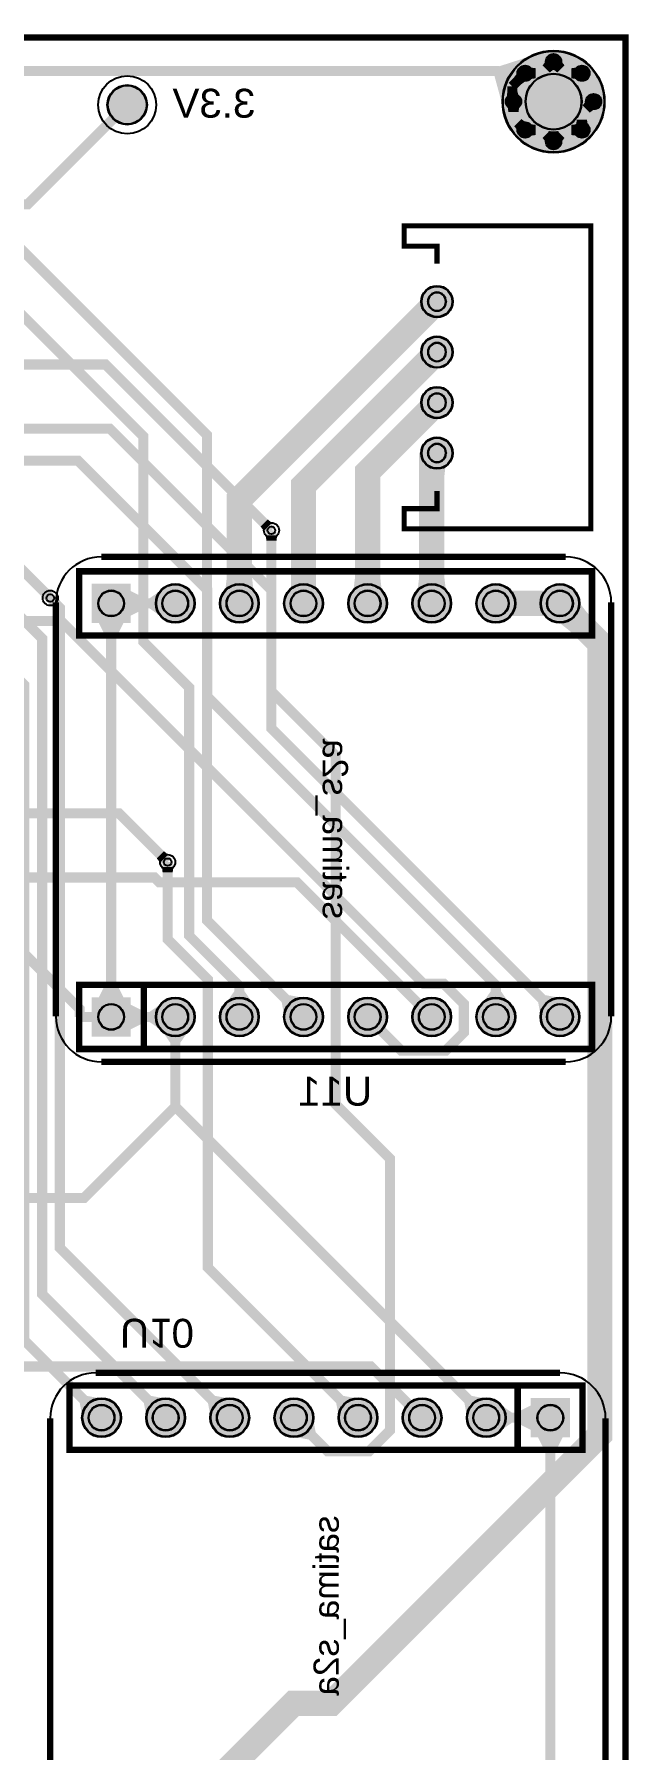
# Model space of a CAD drawing. Header units: millimetres. Extents: x -10 to 60, y -218 to 1.
# Drawn here: x 36.6 to 60.1, y -67.8 to 0.1 of the extents above; entities that cross this region are included whole.
import ezdxf

# ---------------------------------------------------------------- set-up
doc = ezdxf.new("R2010")
doc.units = ezdxf.units.MM
for name, color, linetype, true_color in [('BoardOutLine', 7, 'Continuous', 0xff00ff), ('BottomLayer', 7, 'Continuous', 0x0000ff), ('BottomPasteMaskLayer', 7, 'Continuous', 0x800000), ('BottomSilkLayer', 7, 'Continuous', 0x66cc33), ('BottomSolderMaskLayer', 7, 'Continuous', 0xaa00ff), ('Hole', 7, 'Continuous', 0x222222), ('Multi-Layer', 7, 'Continuous', 0xc0c0c0), ('TopLayer', 7, 'Continuous', 0xff0000), ('TopSilkLayer', 7, 'Continuous', 0xffcc00), ('TopSolderMaskLayer', 7, 'Continuous', 0x800080)]:
    doc.layers.add(name, color=color, linetype=linetype, true_color=true_color)
doc.styles.get("Standard").update_dxf_attribs({"font": 'arial.ttf'})

msp = doc.modelspace()

# ---------------------------------------------------------------- hatches: boundary and pattern name
at = {"layer": 'BottomLayer'}
for points in [[(56.702, -0.591), (55.272, -3.228), (54.805, -1.506), (55.003, -1.139)], [(56.229, -1.646), (56.229, -1.188), (56.442, -1.217), (56.442, -1.617)], [(57.169, -1.256), (56.846, -0.933), (56.715, -1.104), (56.998, -1.387)], [(57.454, -0.933), (57.131, -1.256), (57.302, -1.387), (57.585, -1.104)], [(58.071, -1.646), (58.071, -1.188), (57.858, -1.217), (57.858, -1.617)], [(39.497, -2.667, 1), (41.021, -2.667, 1)], [(56.046, -1.721), (55.723, -1.398), (55.592, -1.569), (55.875, -1.852)], [(55.765, -2.313), (55.311, -2.367), (55.313, -2.151), (55.713, -2.104)], [(56.229, -3.892), (56.229, -3.434), (56.442, -3.463), (56.442, -3.863)], [(57.169, -3.824), (56.846, -4.147), (56.715, -3.976), (56.998, -3.693)], [(57.454, -4.147), (57.131, -3.824), (57.302, -3.693), (57.585, -3.976)], [(58.071, -3.892), (58.071, -3.434), (57.858, -3.463), (57.858, -3.863)], [(51.928, -12.424), (52.569, -13.065), (52.303, -13.397), (51.596, -12.69)], [(45.993, -19.224), (45.675, -19.542), (45.544, -19.376), (45.827, -19.093)], [(40.374, -22.915), (40.374, -21.916), (40.974, -22.216), (40.974, -22.615)], [(41.668, -22.978), (41.668, -21.853), (41.143, -22.216), (41.143, -22.615)], [(57.357, -23.164), (58.153, -22.369), (58.48, -22.784), (57.772, -23.491)], [(41.881, -32.367), (41.563, -32.685), (41.432, -32.519), (41.715, -32.236)], [(55.426, -38.302), (54.302, -38.302), (54.664, -37.777), (55.064, -37.777)], [(56.655, -38.845), (57.451, -38.05), (56.823, -37.935), (56.541, -38.218)], [(40.374, -39.298), (40.374, -38.299), (40.974, -38.599), (40.974, -38.998)], [(41.668, -39.361), (41.668, -38.236), (41.143, -38.599), (41.143, -38.998)], [(42.726, -39.295), (41.602, -39.295), (41.964, -39.82), (42.364, -39.82)], [(53.734, -54.72), (54.53, -53.925), (53.902, -53.81), (53.62, -54.093)], [(54.979, -55.236), (54.979, -54.111), (55.504, -54.474), (55.504, -54.873)], [(56.273, -54.174), (56.273, -55.173), (55.673, -54.873), (55.673, -54.474)]]:
    msp.add_hatch(color=256, dxfattribs=at).paths.add_polyline_path(points)
at = {"layer": 'BottomPasteMaskLayer'}
msp.add_hatch(color=256, dxfattribs=at).paths.add_polyline_path([(39.497, -2.667, 1), (41.021, -2.667, 1)])
at = {"layer": 'BottomSolderMaskLayer'}
for points in [[(55.125, -2.54, 1), (59.175, -2.54, 1)], [(56.845, -0.952, 1), (57.455, -0.952, 1)], [(55.722, -1.417, 1), (56.332, -1.417, 1)], [(57.968, -1.417, 1), (58.578, -1.417, 1)], [(39.472, -2.667, 1), (41.046, -2.667, 1)], [(55.257, -2.54, 1), (55.867, -2.54, 1)], [(58.433, -2.54, 1), (59.043, -2.54, 1)], [(55.722, -3.663, 1), (56.332, -3.663, 1)], [(57.968, -3.663, 1), (58.578, -3.663, 1)], [(56.845, -4.128, 1), (57.455, -4.128, 1)], [(51.902, -10.462, 1), (53.16, -10.462, 1)], [(51.902, -12.462, 1), (53.16, -12.462, 1)], [(51.902, -14.462, 1), (53.16, -14.462, 1)], [(51.902, -16.462, 1), (53.16, -16.462, 1)], [(40.399, -23.191), (40.399, -21.64), (38.849, -21.64), (38.849, -23.191)], [(41.389, -22.416, 1), (42.939, -22.416, 1)], [(43.929, -22.416, 1), (45.479, -22.416, 1)], [(46.469, -22.416, 1), (48.019, -22.416, 1)], [(49.009, -22.416, 1), (50.559, -22.416, 1)], [(51.549, -22.416, 1), (53.099, -22.416, 1)], [(54.089, -22.416, 1), (55.639, -22.416, 1)], [(56.629, -22.416, 1), (58.179, -22.416, 1)], [(40.399, -39.574), (40.399, -38.023), (38.849, -38.023), (38.849, -39.574)], [(41.389, -38.799, 1), (42.939, -38.799, 1)], [(43.929, -38.799, 1), (45.479, -38.799, 1)], [(46.469, -38.799, 1), (48.019, -38.799, 1)], [(49.009, -38.799, 1), (50.559, -38.799, 1)], [(51.549, -38.799, 1), (53.099, -38.799, 1)], [(54.089, -38.799, 1), (55.639, -38.799, 1)], [(56.629, -38.799, 1), (58.179, -38.799, 1)], [(38.468, -54.674, 1), (40.018, -54.674, 1)], [(41.008, -54.674, 1), (42.558, -54.674, 1)], [(43.548, -54.674, 1), (45.098, -54.674, 1)], [(46.088, -54.674, 1), (47.638, -54.674, 1)], [(48.628, -54.674, 1), (50.178, -54.674, 1)], [(51.168, -54.674, 1), (52.718, -54.674, 1)], [(53.708, -54.674, 1), (55.258, -54.674, 1)], [(56.248, -53.898), (56.248, -55.449), (57.798, -55.449), (57.798, -53.898)]]:
    msp.add_hatch(color=256, dxfattribs=at).paths.add_polyline_path(points)
at = {"layer": 'Multi-Layer'}
for points in [[(55.15, -2.54, 1), (59.15, -2.54, 1)], [(56.845, -0.952, 1), (57.455, -0.952, 1)], [(55.722, -1.417, 1), (56.332, -1.417, 1)], [(57.968, -1.417, 1), (58.578, -1.417, 1)], [(55.257, -2.54, 1), (55.867, -2.54, 1)], [(58.433, -2.54, 1), (59.043, -2.54, 1)], [(55.722, -3.663, 1), (56.332, -3.663, 1)], [(57.968, -3.663, 1), (58.578, -3.663, 1)], [(56.845, -4.128, 1), (57.455, -4.128, 1)], [(51.927, -10.462, 1), (53.135, -10.462, 1)], [(51.927, -12.462, 1), (53.135, -12.462, 1)], [(51.927, -14.462, 1), (53.135, -14.462, 1)], [(51.927, -16.462, 1), (53.135, -16.462, 1)], [(40.374, -23.165), (40.374, -21.665), (38.874, -21.665), (38.874, -23.165)], [(41.414, -22.416, 1), (42.914, -22.416, 1)], [(43.954, -22.416, 1), (45.454, -22.416, 1)], [(46.494, -22.416, 1), (47.994, -22.416, 1)], [(49.034, -22.416, 1), (50.534, -22.416, 1)], [(51.574, -22.416, 1), (53.074, -22.416, 1)], [(54.114, -22.416, 1), (55.614, -22.416, 1)], [(56.654, -22.416, 1), (58.154, -22.416, 1)], [(40.374, -39.548), (40.374, -38.048), (38.874, -38.048), (38.874, -39.548)], [(41.414, -38.799, 1), (42.914, -38.799, 1)], [(43.954, -38.799, 1), (45.454, -38.799, 1)], [(46.494, -38.799, 1), (47.994, -38.799, 1)], [(49.034, -38.799, 1), (50.534, -38.799, 1)], [(51.574, -38.799, 1), (53.074, -38.799, 1)], [(54.114, -38.799, 1), (55.614, -38.799, 1)], [(56.654, -38.799, 1), (58.154, -38.799, 1)], [(38.493, -54.674, 1), (39.993, -54.674, 1)], [(41.033, -54.674, 1), (42.533, -54.674, 1)], [(43.573, -54.674, 1), (45.073, -54.674, 1)], [(46.113, -54.674, 1), (47.613, -54.674, 1)], [(48.653, -54.674, 1), (50.153, -54.674, 1)], [(51.193, -54.674, 1), (52.693, -54.674, 1)], [(53.733, -54.674, 1), (55.233, -54.674, 1)], [(56.273, -53.924), (56.273, -55.424), (57.773, -55.424), (57.773, -53.924)]]:
    msp.add_hatch(color=256, dxfattribs=at).paths.add_polyline_path(points)
at = {"layer": 'TopLayer'}
for points in [[(58.757, -2.844), (58.434, -2.521), (58.303, -2.692), (58.586, -2.975)], [(55.333, -2.742), (55.791, -2.742), (55.762, -2.955), (55.362, -2.955)], [(56.046, -3.359), (55.723, -3.682), (55.592, -3.511), (55.875, -3.228)], [(58.044, -3.461), (58.502, -3.461), (58.473, -3.248), (58.073, -3.248)], [(56.921, -3.926), (57.379, -3.926), (57.35, -3.713), (56.95, -3.713)], [(51.928, -10.424), (52.569, -11.065), (52.303, -11.397), (51.596, -10.69)], [(51.928, -14.424), (52.569, -15.065), (52.303, -15.397), (51.596, -14.69)], [(52.869, -16.963), (51.992, -16.735), (51.824, -17.128), (52.824, -17.388)], [(45.749, -19.722), (46.199, -19.722), (46.174, -19.932), (45.774, -19.932)], [(45.266, -21.919), (44.142, -21.919), (44.204, -21.394), (45.204, -21.394)], [(50.346, -21.919), (49.222, -21.919), (49.284, -21.394), (50.284, -21.394)], [(52.886, -21.919), (51.762, -21.919), (51.824, -21.394), (52.824, -21.394)], [(39.124, -23.165), (40.124, -23.165), (39.824, -23.765), (39.424, -23.765)], [(41.637, -32.865), (42.087, -32.865), (42.062, -33.075), (41.662, -33.075)], [(40.124, -38.048), (39.124, -38.048), (39.424, -37.448), (39.824, -37.448)], [(45.266, -38.302), (44.142, -38.302), (44.504, -37.777), (44.904, -37.777)], [(46.495, -38.845), (47.291, -38.05), (46.663, -37.935), (46.381, -38.218)], [(38.494, -54.72), (39.29, -53.925), (38.662, -53.81), (38.38, -54.093)], [(41.034, -54.72), (41.83, -53.925), (41.202, -53.81), (40.92, -54.093)], [(43.574, -54.72), (44.37, -53.925), (43.742, -53.81), (43.46, -54.093)], [(48.654, -54.72), (49.45, -53.925), (48.822, -53.81), (48.54, -54.093)], [(46.816, -55.422), (47.612, -54.627), (47.726, -55.254), (47.444, -55.537)], [(56.523, -55.424), (57.523, -55.424), (57.223, -56.024), (56.823, -56.024)]]:
    msp.add_hatch(color=256, dxfattribs=at).paths.add_polyline_path(points)
at = {"layer": 'TopSolderMaskLayer'}
for points in [[(55.125, -2.54, 1), (59.175, -2.54, 1)], [(56.845, -0.952, 1), (57.455, -0.952, 1)], [(55.722, -1.417, 1), (56.332, -1.417, 1)], [(57.968, -1.417, 1), (58.578, -1.417, 1)], [(55.257, -2.54, 1), (55.867, -2.54, 1)], [(58.433, -2.54, 1), (59.043, -2.54, 1)], [(55.722, -3.663, 1), (56.332, -3.663, 1)], [(57.968, -3.663, 1), (58.578, -3.663, 1)], [(56.845, -4.128, 1), (57.455, -4.128, 1)], [(51.902, -10.462, 1), (53.16, -10.462, 1)], [(51.902, -12.462, 1), (53.16, -12.462, 1)], [(51.902, -14.462, 1), (53.16, -14.462, 1)], [(51.902, -16.462, 1), (53.16, -16.462, 1)], [(40.399, -23.191), (40.399, -21.64), (38.849, -21.64), (38.849, -23.191)], [(41.389, -22.416, 1), (42.939, -22.416, 1)], [(43.929, -22.416, 1), (45.479, -22.416, 1)], [(46.469, -22.416, 1), (48.019, -22.416, 1)], [(49.009, -22.416, 1), (50.559, -22.416, 1)], [(51.549, -22.416, 1), (53.099, -22.416, 1)], [(54.089, -22.416, 1), (55.639, -22.416, 1)], [(56.629, -22.416, 1), (58.179, -22.416, 1)], [(40.399, -39.574), (40.399, -38.023), (38.849, -38.023), (38.849, -39.574)], [(41.389, -38.799, 1), (42.939, -38.799, 1)], [(43.929, -38.799, 1), (45.479, -38.799, 1)], [(46.469, -38.799, 1), (48.019, -38.799, 1)], [(49.009, -38.799, 1), (50.559, -38.799, 1)], [(51.549, -38.799, 1), (53.099, -38.799, 1)], [(54.089, -38.799, 1), (55.639, -38.799, 1)], [(56.629, -38.799, 1), (58.179, -38.799, 1)], [(38.468, -54.674, 1), (40.018, -54.674, 1)], [(41.008, -54.674, 1), (42.558, -54.674, 1)], [(43.548, -54.674, 1), (45.098, -54.674, 1)], [(46.088, -54.674, 1), (47.638, -54.674, 1)], [(48.628, -54.674, 1), (50.178, -54.674, 1)], [(51.168, -54.674, 1), (52.718, -54.674, 1)], [(53.708, -54.674, 1), (55.258, -54.674, 1)], [(56.248, -53.898), (56.248, -55.449), (57.798, -55.449), (57.798, -53.898)]]:
    msp.add_hatch(color=256, dxfattribs=at).paths.add_polyline_path(points)

# ---------------------------------------------------------------- linework, layer by layer
at = {"layer": 'BoardOutLine', "const_width": 0.254}
msp.add_lwpolyline([(-10, 0), (60, 0), (60, -100), (-10, -100), (-10, 0)], close=True, dxfattribs=at)
at = {"layer": 'BottomLayer'}
for points, const_width in [([(34.925, -1.524), (35.127, -1.322), (54.904, -1.322), (55.513, -1.931)], 0.4), ([(55.513, -1.931), (56.027, -1.417)], 0.4), ([(56.027, -1.417), (56.685, -1.417), (57.15, -0.952)], 0.4), ([(58.273, -1.417), (57.615, -1.417), (57.15, -0.952)], 0.4), ([(55.513, -1.931), (55.513, -2.491), (55.562, -2.54)], 0.4), ([(40.259, -2.667), (36.322, -6.604), (34.925, -6.604)], 0.4), ([(56.027, -3.663), (56.685, -3.663), (57.15, -4.128)], 0.4), ([(58.273, -3.663), (57.615, -3.663), (57.15, -4.128)], 0.4), ([(19.685, -6.604), (26.035, -12.954), (39.405, -12.954), (45.974, -19.523)], 0.4), ([(19.685, -9.144), (31.109, -20.568), (35.573, -20.568), (37.211, -22.205)], 0.4), ([(19.685, -11.684), (31.115, -23.114), (37.632, -23.114), (52.005, -37.488), (52.8, -37.488), (53.594, -38.282), (53.594, -39.412), (52.867, -40.139), (51.125, -40.139), (49.784, -38.799)], 0.4), ([(47.244, -22.416), (47.244, -17.749), (52.531, -12.462)], 1), ([(34.925, -19.304), (33.533, -17.912), (33.533, -16.3), (34.339, -15.494), (39.571, -15.494), (45.974, -21.897), (45.974, -27.369), (57.404, -38.799)], 0.4), ([(34.925, -16.764), (38.311, -16.764), (43.434, -21.887), (43.434, -26.113), (54.864, -37.543), (54.864, -38.799)], 0.4), ([(41.862, -32.666), (39.93, -30.734), (31.115, -30.734), (19.685, -19.304)], 0.4), ([(39.624, -22.416), (42.164, -22.416)], 0.4), ([(57.404, -22.416), (58.983, -23.994), (58.983, -55.353), (48.344, -65.992), (46.848, -65.992), (41.783, -71.057)], 1), ([(54.864, -22.416), (57.404, -22.416)], 1), ([(19.685, -26.924), (26.229, -33.468), (29.061, -33.468), (29.255, -33.274), (41.336, -33.274), (41.53, -33.468), (46.993, -33.468), (52.324, -38.799)], 0.4), ([(9.856, -33.097), (12.573, -35.814), (35.702, -35.814), (38.374, -38.486), (38.374, -38.799)], 0.4), ([(39.624, -38.799), (38.374, -38.799)], 0.4), ([(39.624, -38.799), (42.164, -38.799)], 0.4), ([(42.164, -38.799), (42.164, -42.355)], 0.4), ([(42.164, -42.355), (38.544, -45.974), (29.23, -45.974), (29.061, -45.806), (21.123, -45.806), (19.685, -47.244)], 0.4), ([(42.164, -42.355), (54.483, -54.674)], 0.4), ([(28.729, -46.607), (34.767, -52.646), (49.915, -52.646), (51.943, -54.674)], 0.4), ([(57.023, -54.674), (54.483, -54.674)], 0.4)]:
    msp.add_lwpolyline(points, dxfattribs=dict(at, const_width=const_width))
msp.add_circle((40.259, -2.667), 0.762, dxfattribs=at)
at = {"layer": 'BottomPasteMaskLayer'}
msp.add_circle((40.259, -2.667), 0.762, dxfattribs=at)
at = {"layer": 'BottomSilkLayer', "const_width": 0.254}
for points in [[(58.674, -21.146), (58.674, -23.686), (38.354, -23.686), (38.354, -21.146), (58.674, -21.146)], [(58.674, -37.529), (58.674, -40.069), (38.354, -40.069), (38.354, -37.529), (58.674, -37.529)], [(37.973, -55.944), (37.973, -53.404), (58.293, -53.404), (58.293, -55.944), (37.973, -55.944)]]:
    msp.add_lwpolyline(points, close=True, dxfattribs=at)
for points in [[(57.636, -20.576), (39.236, -20.576)], [(37.436, -22.377), (37.436, -38.777)], [(59.436, -38.777), (59.436, -22.377)], [(40.918, -37.529), (40.918, -40.069)], [(39.236, -40.577), (57.636, -40.577)], [(57.411, -52.896), (39.011, -52.896)], [(55.729, -55.944), (55.729, -53.404)], [(37.211, -54.695), (37.211, -71.095)], [(59.211, -71.095), (59.211, -54.695)]]:
    msp.add_lwpolyline(points, dxfattribs=at)
at = {"layer": 'BottomSilkLayer'}
msp.add_circle((40.259, -2.667), 1.15, dxfattribs=at)
for centre, start, end in [((39.236, -22.376), 90, 180), ((57.636, -22.376), 360, 90), ((39.236, -38.777), 180, 270), ((57.636, -38.777), 270, 0), ((39.011, -54.695), 90, 180), ((57.411, -54.695), 360, 90)]:
    msp.add_arc(centre, 1.8, start, end, dxfattribs=at)
at = {"layer": 'BottomSolderMaskLayer'}
for points in [[(52.166, -10.465), (52.166, -10.459)], [(52.896, -10.465), (52.896, -10.459)], [(52.166, -12.465), (52.166, -12.459)], [(52.896, -12.465), (52.896, -12.459)], [(52.166, -14.465), (52.166, -14.459)], [(52.896, -14.465), (52.896, -14.459)], [(52.166, -16.465), (52.166, -16.459)], [(52.896, -16.465), (52.896, -16.459)]]:
    msp.add_lwpolyline(points, close=True, dxfattribs=at)
for centre, radius in [((57.15, -2.54), 2.025), ((57.15, -0.952), 0.305), ((56.027, -1.417), 0.305), ((56.027, -1.417), 0.153), ((57.15, -0.952), 0.153), ((58.273, -1.417), 0.305), ((58.273, -1.417), 0.153), ((40.259, -2.667), 0.787), ((57.15, -2.54), 1.114), ((55.562, -2.54), 0.305), ((55.562, -2.54), 0.153), ((58.738, -2.54), 0.305), ((58.738, -2.54), 0.153), ((56.027, -3.663), 0.305), ((58.273, -3.663), 0.305), ((56.027, -3.663), 0.153), ((57.15, -4.128), 0.305), ((57.15, -4.128), 0.153), ((58.273, -3.663), 0.153), ((52.531, -10.462), 0.629), ((52.531, -12.462), 0.629), ((52.531, -14.462), 0.629), ((52.531, -16.462), 0.629), ((42.164, -22.416), 0.775), ((44.704, -22.416), 0.775), ((47.244, -22.416), 0.775), ((49.784, -22.416), 0.775), ((52.324, -22.416), 0.775), ((54.864, -22.416), 0.775), ((57.404, -22.416), 0.775), ((39.624, -22.416), 0.517), ((42.164, -22.416), 0.517), ((44.704, -22.416), 0.517), ((47.244, -22.416), 0.517), ((49.784, -22.416), 0.517), ((52.324, -22.416), 0.517), ((54.864, -22.416), 0.517), ((57.404, -22.416), 0.517), ((42.164, -38.799), 0.775), ((44.704, -38.799), 0.775), ((47.244, -38.799), 0.775), ((49.784, -38.799), 0.775), ((52.324, -38.799), 0.775), ((54.864, -38.799), 0.775), ((57.404, -38.799), 0.775), ((39.624, -38.799), 0.517), ((42.164, -38.799), 0.517), ((44.704, -38.799), 0.517), ((47.244, -38.799), 0.517), ((49.784, -38.799), 0.517), ((52.324, -38.799), 0.517), ((54.864, -38.799), 0.517), ((57.404, -38.799), 0.517), ((39.243, -54.674), 0.775), ((39.243, -54.674), 0.517), ((41.783, -54.674), 0.775), ((41.783, -54.674), 0.517), ((44.323, -54.674), 0.775), ((44.323, -54.674), 0.517), ((46.863, -54.674), 0.775), ((46.863, -54.674), 0.517), ((49.403, -54.674), 0.775), ((49.403, -54.674), 0.517), ((51.943, -54.674), 0.775), ((51.943, -54.674), 0.517), ((54.483, -54.674), 0.775), ((54.483, -54.674), 0.517), ((57.023, -54.674), 0.517)]:
    msp.add_circle(centre, radius, dxfattribs=at)
for centre, start, end in [((52.531, -10.459), 360, 540), ((52.531, -10.465), 540, 360), ((52.531, -12.459), 360, 540), ((52.531, -12.465), 540, 360), ((52.531, -14.459), 360, 540), ((52.531, -14.465), 540, 360), ((52.531, -16.459), 360, 540), ((52.531, -16.465), 540, 360)]:
    msp.add_arc(centre, 0.365, start, end, dxfattribs=at)
at = {"layer": 'Hole'}
for centre in [(45.974, -19.523), (37.211, -22.205), (41.862, -32.666)]:
    msp.add_circle(centre, 0.15, dxfattribs=at)
at = {"layer": 'Multi-Layer'}
for points in [[(52.181, -10.465), (52.181, -10.459)], [(52.881, -10.465), (52.881, -10.459)], [(52.181, -12.465), (52.181, -12.459)], [(52.881, -12.465), (52.881, -12.459)], [(52.181, -14.465), (52.181, -14.459)], [(52.881, -14.465), (52.881, -14.459)], [(52.181, -16.465), (52.181, -16.459)], [(52.881, -16.465), (52.881, -16.459)]]:
    msp.add_lwpolyline(points, close=True, dxfattribs=at)
for centre, radius in [((57.15, -2.54), 2), ((57.15, -0.952), 0.305), ((56.027, -1.417), 0.305), ((56.027, -1.417), 0.153), ((57.15, -0.952), 0.153), ((58.273, -1.417), 0.305), ((58.273, -1.417), 0.153), ((57.15, -2.54), 1.1), ((55.562, -2.54), 0.305), ((55.562, -2.54), 0.153), ((58.738, -2.54), 0.305), ((58.738, -2.54), 0.153), ((56.027, -3.663), 0.305), ((58.273, -3.663), 0.305), ((56.027, -3.663), 0.153), ((57.15, -4.128), 0.305), ((57.15, -4.128), 0.153), ((58.273, -3.663), 0.153), ((52.531, -10.462), 0.604), ((52.531, -12.462), 0.604), ((52.531, -14.462), 0.604), ((52.531, -16.462), 0.604), ((45.974, -19.523), 0.3), ((42.164, -22.416), 0.75), ((44.704, -22.416), 0.75), ((47.244, -22.416), 0.75), ((49.784, -22.416), 0.75), ((52.324, -22.416), 0.75), ((54.864, -22.416), 0.75), ((57.404, -22.416), 0.75), ((37.211, -22.205), 0.3), ((39.624, -22.416), 0.5), ((42.164, -22.416), 0.5), ((44.704, -22.416), 0.5), ((47.244, -22.416), 0.5), ((49.784, -22.416), 0.5), ((52.324, -22.416), 0.5), ((54.864, -22.416), 0.5), ((57.404, -22.416), 0.5), ((41.862, -32.666), 0.3), ((42.164, -38.799), 0.75), ((44.704, -38.799), 0.75), ((47.244, -38.799), 0.75), ((49.784, -38.799), 0.75), ((52.324, -38.799), 0.75), ((54.864, -38.799), 0.75), ((57.404, -38.799), 0.75), ((39.624, -38.799), 0.5), ((42.164, -38.799), 0.5), ((44.704, -38.799), 0.5), ((47.244, -38.799), 0.5), ((49.784, -38.799), 0.5), ((52.324, -38.799), 0.5), ((54.864, -38.799), 0.5), ((57.404, -38.799), 0.5), ((39.243, -54.674), 0.75), ((39.243, -54.674), 0.5), ((41.783, -54.674), 0.75), ((41.783, -54.674), 0.5), ((44.323, -54.674), 0.75), ((44.323, -54.674), 0.5), ((46.863, -54.674), 0.75), ((46.863, -54.674), 0.5), ((49.403, -54.674), 0.75), ((49.403, -54.674), 0.5), ((51.943, -54.674), 0.75), ((51.943, -54.674), 0.5), ((54.483, -54.674), 0.75), ((54.483, -54.674), 0.5), ((57.023, -54.674), 0.5)]:
    msp.add_circle(centre, radius, dxfattribs=at)
for centre, start, end in [((52.531, -10.459), 360, 540), ((52.531, -10.465), 540, 360), ((52.531, -12.459), 360, 540), ((52.531, -12.465), 540, 360), ((52.531, -14.459), 360, 540), ((52.531, -14.465), 540, 360), ((52.531, -16.459), 360, 540), ((52.531, -16.465), 540, 360)]:
    msp.add_arc(centre, 0.35, start, end, dxfattribs=at)
at = {"layer": 'TopLayer'}
for points, const_width in [([(47.244, -38.799), (43.416, -34.971), (43.416, -15.744), (35.548, -7.876), (26.037, -7.876), (19.685, -1.524)], 0.4), ([(56.027, -3.663), (55.562, -3.198), (55.562, -2.54)], 0.4), ([(57.15, -4.128), (57.15, -2.54)], 0.4), ([(58.738, -2.54), (58.273, -3.005), (58.273, -3.663)], 0.4), ([(44.704, -38.799), (44.704, -37.57), (42.715, -35.581), (42.715, -25.745), (40.894, -23.924), (40.894, -15.79), (35.519, -10.415), (26.036, -10.415), (19.685, -4.064)], 0.4), ([(52.531, -10.462), (44.704, -18.289), (44.704, -22.416)], 1), ([(52.531, -14.462), (49.784, -17.209), (49.784, -22.416)], 1), ([(52.531, -16.462), (52.324, -16.669), (52.324, -22.416)], 1), ([(46.863, -54.674), (48.194, -56.004), (49.847, -56.004), (50.673, -55.178), (50.673, -44.42), (48.514, -42.261), (48.514, -28.443), (45.974, -25.903), (45.974, -19.523)], 0.4), ([(34.925, -21.844), (36.89, -23.809), (36.89, -49.78), (41.783, -54.674)], 0.4), ([(44.323, -54.674), (37.591, -47.942), (37.591, -22.586), (37.211, -22.205)], 0.4), ([(39.624, -38.799), (39.624, -22.416)], 0.4), ([(39.243, -54.674), (36.188, -51.619), (36.188, -25.647), (34.925, -24.384)], 0.4), ([(49.403, -54.674), (43.452, -48.723), (43.452, -37.31), (41.862, -35.72), (41.862, -32.666)], 0.4), ([(57.023, -54.674), (57.023, -71.057)], 0.4)]:
    msp.add_lwpolyline(points, dxfattribs=dict(at, const_width=const_width))
at = {"layer": 'TopSilkLayer', "const_width": 0.203}
msp.add_lwpolyline([(52.531, -8.962), (52.531, -8.262), (51.231, -8.262), (51.231, -7.462), (58.631, -7.462), (58.631, -19.462), (51.231, -19.462), (51.231, -18.662), (52.531, -18.662), (52.531, -17.962)], dxfattribs=at)
at = {"layer": 'TopSolderMaskLayer'}
for points in [[(52.166, -10.465), (52.166, -10.459)], [(52.896, -10.465), (52.896, -10.459)], [(52.166, -12.465), (52.166, -12.459)], [(52.896, -12.465), (52.896, -12.459)], [(52.166, -14.465), (52.166, -14.459)], [(52.896, -14.465), (52.896, -14.459)], [(52.166, -16.465), (52.166, -16.459)], [(52.896, -16.465), (52.896, -16.459)]]:
    msp.add_lwpolyline(points, close=True, dxfattribs=at)
for centre, radius in [((57.15, -2.54), 2.025), ((57.15, -0.952), 0.305), ((56.027, -1.417), 0.305), ((56.027, -1.417), 0.153), ((57.15, -0.952), 0.153), ((58.273, -1.417), 0.305), ((58.273, -1.417), 0.153), ((57.15, -2.54), 1.114), ((55.562, -2.54), 0.305), ((55.562, -2.54), 0.153), ((58.738, -2.54), 0.305), ((58.738, -2.54), 0.153), ((56.027, -3.663), 0.305), ((58.273, -3.663), 0.305), ((56.027, -3.663), 0.153), ((57.15, -4.128), 0.305), ((57.15, -4.128), 0.153), ((58.273, -3.663), 0.153), ((52.531, -10.462), 0.629), ((52.531, -12.462), 0.629), ((52.531, -14.462), 0.629), ((52.531, -16.462), 0.629), ((42.164, -22.416), 0.775), ((44.704, -22.416), 0.775), ((47.244, -22.416), 0.775), ((49.784, -22.416), 0.775), ((52.324, -22.416), 0.775), ((54.864, -22.416), 0.775), ((57.404, -22.416), 0.775), ((39.624, -22.416), 0.517), ((42.164, -22.416), 0.517), ((44.704, -22.416), 0.517), ((47.244, -22.416), 0.517), ((49.784, -22.416), 0.517), ((52.324, -22.416), 0.517), ((54.864, -22.416), 0.517), ((57.404, -22.416), 0.517), ((42.164, -38.799), 0.775), ((44.704, -38.799), 0.775), ((47.244, -38.799), 0.775), ((49.784, -38.799), 0.775), ((52.324, -38.799), 0.775), ((54.864, -38.799), 0.775), ((57.404, -38.799), 0.775), ((39.624, -38.799), 0.517), ((42.164, -38.799), 0.517), ((44.704, -38.799), 0.517), ((47.244, -38.799), 0.517), ((49.784, -38.799), 0.517), ((52.324, -38.799), 0.517), ((54.864, -38.799), 0.517), ((57.404, -38.799), 0.517), ((39.243, -54.674), 0.775), ((39.243, -54.674), 0.517), ((41.783, -54.674), 0.775), ((41.783, -54.674), 0.517), ((44.323, -54.674), 0.775), ((44.323, -54.674), 0.517), ((46.863, -54.674), 0.775), ((46.863, -54.674), 0.517), ((49.403, -54.674), 0.775), ((49.403, -54.674), 0.517), ((51.943, -54.674), 0.775), ((51.943, -54.674), 0.517), ((54.483, -54.674), 0.775), ((54.483, -54.674), 0.517), ((57.023, -54.674), 0.517)]:
    msp.add_circle(centre, radius, dxfattribs=at)
for centre, start, end in [((52.531, -10.459), 360, 540), ((52.531, -10.465), 540, 360), ((52.531, -12.459), 360, 540), ((52.531, -12.465), 540, 360), ((52.531, -14.459), 360, 540), ((52.531, -14.465), 540, 360), ((52.531, -16.459), 360, 540), ((52.531, -16.465), 540, 360)]:
    msp.add_arc(centre, 0.365, start, end, dxfattribs=at)

# ---------------------------------------------------------------- texts
at = {"layer": 'BottomSilkLayer', "text_generation_flag": 2}
for s, p in [('3.3V', (45.339, -3.175)), ('U11', (49.962, -42.314))]:
    msp.add_text(s, height=1.143, dxfattribs=at).set_placement(p)
for s, height, rotation, p in [('satima_s2a', 1, 270, (48.006, -34.925)), ('U10', 1.143, 180, (39.975, -50.757)), ('satima_s2a', 1, 90, (48.641, -58.547))]:
    msp.add_text(s, height=height, rotation=rotation, dxfattribs=at).set_placement(p)

doc.saveas('drawing.dxf')
